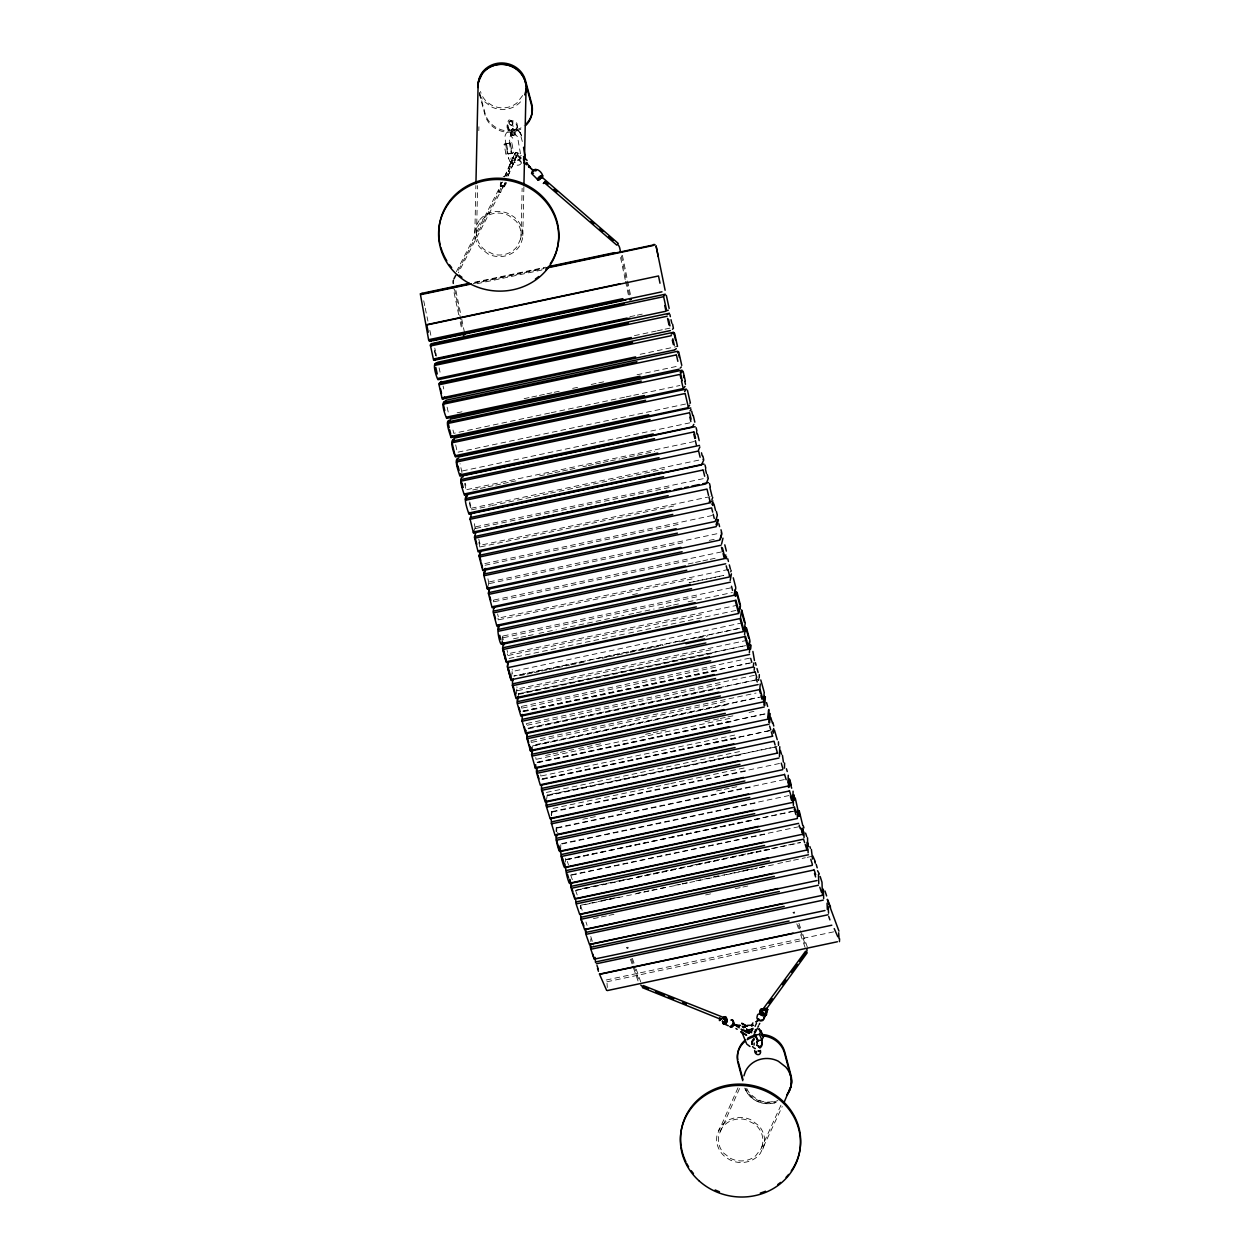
<?xml version="1.0" encoding="UTF-8"?>
<svg xmlns="http://www.w3.org/2000/svg" width="1260" height="1260" viewBox="0 0 1260 1260"><rect width="100%" height="100%" fill="white"/><g stroke="black" fill="none" stroke-linecap="round" stroke-linejoin="round"><path stroke-width="0.75" stroke-dasharray="5 3.75" d="M565.63 862.076L565.645 858.454M556.117 831.348L556.227 827.615L558.164 834.073M556.29 831.915L556.337 828.403M556.794 831.222L556.81 829.458M560.716 849.697L560.779 844.42M531.295 742.455L531.011 740.644M536.083 759.339L535.799 757.528M575.473 890.269L577.458 895.687M474.863 232.58L475.886 185.504M476.579 232.691L477.603 185.598M478.816 130.662L478.91 126.74M521.089 235.4L522.128 188.307M522.805 235.494L523.892 186.448M551.266 815.125L551.423 811.519L552.809 815.834M551.439 815.708L552.069 811.377M546.588 799.297L547.265 795.076L777.073 746.471M521.75 708.183L521.483 706.403M514.174 159.941L515.056 160.398L512.521 157.327L509.166 138.206L512.174 133.103A1.638 1.323 -22.6 0 1 513.198 132.851C518.128 135.529 507.607 136.631 511.56 132.442A1.638 1.591 24.7 0 1 512.726 132.206L514.789 134.568L512.206 122.22L510.473 123.827L508.977 123.055L509.56 122.094M570.654 874.975L572.638 880.519M514.458 134.174C511.891 139.104 509.843 129.827 513.166 130.694M510.095 124.582L511.591 125.37L512.678 124.252A5.04 4.678 9.2 0 0 512.962 122.787L512.946 122.33A5.15 4.772 8.3 0 1 516.852 125.165L517.293 126.819A5.15 4.772 8.3 0 1 515.245 130.914L515.025 130.505A5.087 4.725 8.3 0 0 514.206 129.481L512.599 128.709L511.544 130.048A5.087 4.709 8.3 0 0 511.34 131.308L511.355 131.749A5.15 4.772 8.3 0 1 509.056 123.149L509.276 123.559A5.04 4.678 7.7 0 0 510.269 124.756L511.702 125.354L512.757 124.031A5.087 4.725 8.3 0 0 512.962 122.755C500.866 108.344 514.363 156.082 515.372 130.882M512.284 673.297L512.017 671.533M517.01 690.811L516.742 689.031M514.789 153.862L517.041 152.444L521.498 155.043M532.413 750.834L532.791 745.227L758.803 697.284M502.882 637.828L502.645 636.095M461.963 472.563L460.058 463.68M506.646 182.59C503.937 189.284 498.913 187.157 500.74 182.038M518.128 696.985L518.49 693.662L744.518 645.75M504.803 186.811L499.511 184.842M493.573 601.839L493.353 600.154M498.22 619.904L497.983 618.188M565.976 859.808L792.524 811.298M516.364 694.008L516.836 690.197M507.103 126L507.308 124.551M517.277 127.496L517.072 123.638A5.15 4.772 8.3 0 0 508.583 122.188A5.15 4.772 8.3 0 0 510.662 129.969A5.15 4.772 8.3 0 0 517.513 125.291M511.324 678.132L512.111 672.667M488.959 583.679L487.841 578.419M514.553 134.269C512.867 132.426 511.292 136.474 510.631 134.095M502.094 640.49L502.724 637.198M503.134 639.891L503.338 638.788M475.303 528.554L474.233 523.278M479.824 547.029L478.737 541.753M514.017 130.52L515.041 130.52A5.103 4.725 8.5 0 0 514.174 129.465L512.599 128.709L511.702 129.638A4.914 4.567 8 0 0 511.34 131.292L511.324 131.591M541.863 779.263L772.27 729.997M537.059 762.583L769.387 712.908M521.041 158.24L515.183 154.76L515.324 152.696M514.789 153.704L510.142 164.477M487.289 588.593L488.801 583.034M510.678 132.82L510.584 133.891M737.966 1087.852L717.129 1134.693A24.68 22.853 8.3 0 0 725.539 1157.121L729.76 1159.798A23.798 22.05 8.3 0 0 760.363 1153.341L782.255 1106.453M739.557 1088.514L718.814 1135.071A22.932 21.247 8.3 0 0 723.602 1153.026L730.532 1158.381A22.034 20.412 8.3 0 0 755.606 1155.877L761.166 1148.584L781.483 1104.012M514.994 162.508L514.301 160.02M513.387 163.123L507.685 176.51M473.366 532.381L475.146 527.893M516.096 157.705L517.529 154.035L516.758 152.554M510.804 165.863L506.378 176.148L508.268 171.769M507.906 176.211L515.545 158.98M509.859 164.398L504.535 176.888M509.56 165.076L511.466 160.65M511.497 161.406L514.852 153.452L516.206 157.421L515.513 159.075M504.74 176.605L509.922 164.997M502.252 182.29C497.826 185.755 506.284 188.874 505.008 182.779M512.064 162.619L512.473 161.438M505.181 182.243C506.583 189.031 496.96 186.386 502.299 182.023M504.787 183.44L500.566 192.481L498.283 191.378L501.023 185.094L503.559 186.26L502.157 185.819M516.427 156.303L513.623 162.524M515.056 160.398L513.844 157.516L511.182 157.752M508.851 170.494L508.347 171.612L511.276 165.107M516.521 156.098L517.34 154.035L521.167 158.839M514.994 162.524L511.954 163.39L508.615 158.681M456.372 271.703L500.85 185.33L503.527 186.244L500.85 185.33M458.388 270.27L502.063 185.96L503.212 186.543L458.356 272.774M522.632 95.539L517.057 102.832A22.034 20.412 8.3 0 1 491.998 105.336L488.077 102.847A22.9 21.231 8.3 0 1 480.485 91.46M479.099 220.642L476.69 224.737A24.68 22.853 8.3 0 0 480.517 248.125L487.982 253.906A23.83 22.066 8.3 0 0 520.978 243.353L522.317 239.29A24.68 22.853 8.3 0 0 513.907 216.862L509.686 214.184A23.798 22.05 8.3 0 0 479.084 220.642M720.058 1131.307L722.295 1127.511A22.034 20.412 8.3 0 1 745.952 1119.699L754.614 1123.999A22.885 21.2 8.3 0 1 761.166 1148.569M510.898 158.114L511.45 160.886L514.111 160.65M503.197 176.4L504.851 176.447M501.952 186.102L500.976 185.126L503.307 186.496M521.278 155.405L518.884 157.5L521.388 159.453M510.993 132.253L511.969 131.576M515.12 152.885L516.584 152.476M522.853 711.176L749.259 663.091M518.112 693.835L748.314 645.057M606.217 979.996L836.372 931.282M504.126 144.223L511.812 142.601L513.576 152.491L512.269 153.562L505.89 154.114L504.126 144.223L511.812 142.601M505.89 154.114L513.576 152.491M521.404 135.418C519.246 125.354 502.819 129.307 505.15 139.309L508.489 158.114L510.127 161.721L508.489 158.114M521.419 163.123C517.655 169.36 505.669 159.642 514.537 160.162M498.283 191.378L500.787 192.496M512.001 131.576L514.332 132.41M521.388 157.831L518.159 160.288L514.899 160.319M474.815 282.177L545.769 267.183M474.768 282.728L543.926 268.112M473.209 283.563L544.084 268.569M477.083 283.705L542.288 269.923M629.953 316.717L636.032 315.425M637.324 315.157L642.836 313.992M634.442 335.648L656.192 331.049M657.421 330.781L663.548 329.49M665.075 329.159L672.745 327.553M640.159 354.296L676.935 346.516M457.112 412.823L462.845 411.61M524.144 398.648L529.877 397.435M531.799 397.026L537.721 395.782M539.469 395.404L545.202 394.191M546.919 393.829L552.872 392.569M554.274 392.269L560.527 390.962M572.67 388.379L578.198 387.214M591.176 384.473L596.925 383.26M598.831 382.851L604.58 381.638M637.04 374.771L677.502 366.219M549.502 413.075L453.742 433.33L452.749 428.998M551.219 412.713L624.787 397.152M626.11 396.868L632.142 395.593M633.764 395.262L679.959 385.481M458.073 452.151L689.803 403.153M462.436 470.925L692.26 422.32M466.846 489.62L696.67 441.016M472.752 489.983L478.501 488.77M480.406 488.376L486.139 487.163M488.061 486.754L493.794 485.541M495.7 485.131L501.968 483.808M503.354 483.525L509.087 482.312M510.993 481.903L516.742 480.69M539.69 475.839L545.423 474.626M547.328 474.217L553.471 472.925M554.983 472.61L560.826 471.366M562.622 470.988L568.37 469.775M570.024 469.429L576.009 468.153M582.892 466.704L586.577 465.916M588.404 465.538L593.933 464.373M595.775 463.979L601.288 462.814M603.13 462.42L608.643 461.255M610.486 460.861L619.983 458.86M621.904 458.451L627.637 457.238M629.543 456.829L635.292 455.616M637.198 455.222L654.617 451.537M471.287 508.237L703.033 459.238M471.476 509.843L490.597 505.811M491.715 505.575L549.88 493.274M550.573 493.117L664.603 469.003M475.776 526.79L707.522 477.776M475.965 528.413L669.091 487.573M710.12 496.645L480.296 545.249L478.138 536.429M480.485 546.887L673.612 506.048M484.832 563.598L714.672 515.009M485.053 565.267L678.163 524.428M489.416 581.868L721.161 532.854M489.636 583.538L682.747 542.698M709.285 540.383L714.814 539.217M494.014 600.012L723.854 551.408M494.251 601.697L687.361 560.873M688.165 563.976L694.228 562.7M695.52 562.417L701.883 561.015M702.875 560.873L709.553 559.393M710.231 559.314L717.586 557.755M728.485 569.441L498.645 618.046L497.59 613.919M498.881 619.762L692.008 578.923M632.52 594.688L638.174 593.491M689.236 582.687L723.807 575.379L689.125 582.781M503.307 635.953L733.131 587.365M503.543 637.686L696.67 596.846M513.544 638.804L519.073 637.639M520.9 637.245L526.428 636.08M528.271 635.702L533.783 634.52M538.965 633.355L556.243 629.701M561.818 628.598L624.031 615.368M628.85 614.423L634.583 613.21M636.505 612.801L654.113 609.005M658.854 608.076L664.366 606.91M666.209 606.533L671.722 605.367M673.565 604.973L679.077 603.808M688.149 601.808L732.422 592.531M737.809 605.147L507.985 653.751L507.087 650.349M508.237 655.483L701.363 614.644M509.103 658.429L514.852 657.2M516.773 656.806L624.96 633.922M628.724 633.134L653.168 627.968M655.042 627.559L660.681 626.377M662.555 625.968L738.911 609.824M742.518 622.802L512.694 671.391L512.143 669.375M739.793 628.267L513.812 676.053L739.982 628.331M519.671 675.691L525.625 674.431M527.026 674.147L532.555 672.982M534.398 672.588L539.91 671.423M541.753 671.029L547.265 669.863M549.108 669.47L569.615 665.138M571.174 664.808L577.253 663.516M579.175 663.122L584.908 661.909M602.122 658.271L607.856 657.058M609.761 656.649L615.494 655.436M617.416 655.027L628.882 652.601M630.031 652.365L636.536 650.995M638.442 650.585L644.175 649.372M646.096 648.963L651.83 647.75M653.735 647.356L663.138 645.356M679.691 641.86L685.204 640.694M697.725 638.048L707.285 636.032M747.243 640.301L517.419 688.905L516.868 686.889M517.671 690.669L710.798 649.829M518.884 694.323L712.01 653.483M522.144 706.261L752.047 657.641M522.428 708.041L715.538 667.202M523.247 711.002L753.07 662.413M523.624 711.632L716.751 670.808M526.9 723.46L756.803 674.84M527.184 725.256L720.31 684.416M757.874 679.455L528.05 728.059L527.72 728.942M528.003 728.201L757.906 679.581M528.397 728.8L721.508 687.96M531.673 740.502L625.527 720.657M627.322 720.279L684.889 708.104M686.164 707.837L756.063 693.063M531.972 742.313L725.083 701.473M762.615 696.622L532.492 745.92M533.169 745.778L726.28 704.954M545.659 755.433L551.171 754.267M553.014 753.874L558.526 752.708M560.369 752.33L576.686 748.881M578.592 748.471L602.674 743.384M645.624 734.297L651.373 733.084M653.294 732.674L659.027 731.462M660.949 731.052L666.697 729.839M705.001 721.744L718.547 718.877M720.326 718.499L726.059 717.287M727.981 716.877L733.73 715.664M749.054 712.435L755.323 711.097M536.76 759.197L729.871 718.357M537.579 762.08L769.324 713.081M537.957 762.615L731.068 721.775M541.548 775.908L734.674 735.084M542.383 778.759L772.207 730.17M542.745 779.247L735.871 738.423M546.367 792.445L739.478 751.606M547.187 795.265L777.089 746.644M547.549 795.721L740.675 754.882M553.014 808.4L602.816 797.879M604.516 797.517L669.737 783.72M670.73 783.515L744.298 767.954M552.006 811.582L783.751 762.583M552.368 811.991L745.479 771.167M582.781 819.283L588.514 818.071M590.42 817.661L598.075 816.055M620.377 811.33L625.889 810.164M716.625 790.981L722.358 789.768M724.264 789.358L729.997 788.146M731.918 787.752L737.651 786.539M556.841 827.694L786.665 779.105M557.188 828.088L750.298 787.248M561.661 843.617L791.485 795.028M562.007 843.964L755.118 803.124M566.496 859.336L796.32 810.731M566.827 859.651L759.938 818.811M571.316 874.834L801.139 826.245M571.646 875.117L764.773 834.278M581.947 888.631L620.377 880.519M622.298 880.11L628.063 878.897M637.591 876.881L688.338 866.14M692.102 865.352L695.866 864.549M697.741 864.155L739.1 855.414M740.974 855.02L746.613 853.823M750.377 853.036L754.205 852.217M756.126 851.807L761.89 850.594M763.796 850.185L769.561 848.972M771.482 848.563L800.258 842.467M576.151 890.127L800.525 842.672M576.466 890.363L769.592 849.524M602.138 900.428L607.903 899.215M609.824 898.805L615.589 897.592M713.837 876.818L719.476 875.621M743.904 870.455L749.558 869.274M580.97 905.184L619.274 897.089M636.142 893.513L642.253 892.222M644.175 891.828L649.908 890.615M651.83 890.206L665.233 887.371M674.761 885.355L680.29 884.189M682.117 883.795L687.645 882.63M695.882 880.882L757.528 867.856M759.37 867.463L764.883 866.297M777.766 863.572L783.988 862.265M785.894 861.856L791.642 860.643M793.564 860.233L805.345 857.745M807.188 857.351L812.716 856.186M584.955 904.617L590.846 903.373M592.326 903.058L680.715 884.362M682.447 884L688.354 882.756M689.803 882.441L724.736 875.054M726.579 874.661L732.344 873.448M734.249 873.038L774.396 864.549M593.444 918.635L599.476 917.359M601.382 916.949L607.131 915.736M609.037 915.343L614.77 914.13M705.647 894.915L711.16 893.75M735.241 888.647L740.974 887.434M742.88 887.04L748.613 885.827M606.926 981.776L800.053 940.936M511.261 121.259L510.788 121.354A2.016 1.323 -19.5 0 0 509.969 121.7M500.315 185.504L502.819 186.606L500.881 185.945M500.834 185.393L503.26 186.606M521.215 161.831L519.781 160.24L520.868 155.909L517.498 136.773L514.6 133.56M512.143 163.516L513.403 164.162L511.954 163.39M502.362 185.551L501.385 185.44M518.081 130.709C512.82 127.827 521.167 132.568 518.033 130.694M503.197 186.37L500.33 185.582M511.276 162.887L511.985 163.422L510.599 162.272L511.308 162.697M521.356 162.713L516.206 157.421M513.009 121.842L512.064 121.259A2.016 1.339 -18.7 0 0 511.387 121.196M798.887 923.312L801.47 930.542M802.746 934.164L807.896 948.654M632.347 958.34L634.914 965.569M636.206 969.192L640.71 981.855M798.509 925.375L799.785 928.998M800.415 930.809L805.534 945.315M631.386 958.765L633.308 964.199M633.938 966.01L639.04 980.516M805.077 947.394L800.651 934.7M638.033 980.973L632.961 966.452M796.856 923.816L799.375 931.077M630.441 959.206L632.331 964.64M590.783 936.542L593.554 945.22M585.979 922.005L587.081 925.36M580.624 905.531L582.829 912.334M567.378 861.431L568.481 864.974M479.477 92.326L485.147 113.589A24.003 22.239 8.3 0 0 524.239 125.701M479.288 93.618L484.958 114.865A24.003 22.239 8.3 0 0 522.176 128.331M526.239 723.602L526.459 724.626M507.323 653.877L507.559 655.153M469.759 501.842L470.783 506.11M469.319 502.897L470.689 508.63M465.334 483.194L465.838 485.336M464.594 483.462L466.121 489.888M455.695 444.89L457.333 452.403M447.111 407.137L448.78 414.587M443.11 386.095L443.756 388.993M439.094 367.825L440.039 372.188M521.498 135.938L519.75 132.206L522.869 143.514M434.794 348.091L435.424 351.005M435.897 353.178L436.527 356.092M434.558 350.201L435.771 355.824M434.668 351.178L435.676 355.856M625.165 279.531L620.203 255.764M625.558 281.358L629.354 299.644M458.703 314.716L452.97 287.296M621.353 255.811L629.575 295.643M454.482 289.123L460.751 319.457M461.144 321.363L462.703 328.939M460.231 322.04L461.743 329.348M423.722 300.778L424.872 306.322M425.25 308.18L427.927 321.127M429.833 330.372L431.361 337.759M622.393 255.307L631.37 299.218M455.899 290.524L460.751 314.307M464.499 332.608L461.128 316.134M540.729 774.805L540.886 776.05M510.505 143.671L512.269 153.562M509.276 142.333L511.04 152.224M506.662 144.49L508.426 154.381M505.433 143.152L507.197 153.043M607.021 983.209L607.304 987.509M590.767 938.826L590.877 941.63M580.451 905.656L580.529 908.665M580.293 905.326L580.387 908.775M775.546 1102.594A24.003 22.239 8.3 0 1 744.802 1088.104M777.94 1100.531A24.003 22.239 8.3 0 1 745.857 1088.892M479.808 94.705A24.696 22.885 8.3 0 0 483.745 100.989L491.211 106.754A23.83 22.066 8.3 0 0 521.813 100.296M746.755 1088.356A22.9 21.231 8.3 0 0 750.424 1094.184L757.339 1099.539L762.08 1101.334A22.034 20.412 8.3 0 0 775.546 1100.862M762.757 1149.246A24.68 22.853 8.3 0 0 758.929 1125.857L751.464 1120.077A23.83 22.066 8.3 0 0 718.468 1130.63M745.148 1088.908A24.696 22.885 8.3 0 0 749.101 1095.192L752.346 1098.279A23.83 22.066 8.3 0 0 776.176 1102.406M793.076 912.665C794.54 915.264 795.832 910.13 793.076 912.665M626.645 947.756C627.559 950.56 629.732 945.488 626.645 947.756M520.632 238.912L517.151 246.472A22.034 20.412 8.3 0 1 493.495 254.284L484.832 249.984A22.885 21.2 8.3 0 1 478.28 225.398L483.84 218.106A22.034 20.412 8.3 0 1 508.914 215.602L515.844 220.957A22.932 21.247 8.3 0 1 520.632 238.912M511.528 163.091L510.757 162.414L511.56 163.06"/><path stroke-width="1.5" d="M589.523 944.606L585.774 933.943L585.412 928.966M560.968 851.004C559.787 855.115 566.118 876.062 564.968 864.029M793.359 805.471L793.375 801.848M793.375 800.037L793.39 796.43M794.209 800.462L794.241 795.028M797.375 814.889L797.359 818.512L565.614 867.51M797.375 813.078L797.391 809.456M797.895 809.881L795.233 797.911M584.624 929.675L580.86 918.808L580.529 913.925M556.069 834.876C554.888 839.018 561.094 859.856 560.07 848.075M556.715 836.482L556.747 834.734M788.461 787.484L788.555 780.46M789.311 787.027L789.406 779.121M792.461 800.683L792.524 795.422M792.997 796.477L793.076 791.201M531.515 754.457L535.405 768.458L535.721 764.726M720.909 1018.978L719.444 1018.584M724.059 1022.348L725.791 1021.828L725.004 1018.726M756.362 1051.486L756.331 1052.431L756.551 1051.628M579.71 914.508L575.946 903.452L575.631 898.096M475.933 183.535L478.091 85.444A24.696 22.885 8.3 0 1 478.579 81.648L482.344 73.505A23.83 22.066 8.3 0 1 517.151 69.725L520.396 72.812A24.696 22.885 8.3 0 1 525.562 92.153M523.94 184.495L526.05 88.358M551.187 818.543L551.439 823.819M747.684 1030.207L749.227 1033.279L749.716 1030.475M784.476 768.127L784.586 763.009M788.067 782.917L788.24 775.231M574.796 899.105L571.016 887.859L570.748 882.614M546.367 800.368L546.336 806.431L550.195 818.858M546.367 805.912L546.478 802.604M779.436 756.614L779.767 746.692M783.358 761.78L782.428 755.338M541.469 784.665L541.485 789.878L545.281 802.195M778.523 745.353L778.444 741.793M536.602 767.797L536.587 772.852L540.383 785.342M536.571 772.096L536.823 767.45M725.917 1021.309L725.067 1020.332M768.805 722.358L768.978 719.271M769.639 722.815L770.159 713.522M773.041 731.556L773.12 730.012M773.404 733.147L773.672 728.5M531.688 754.929L532.051 749.542M532.287 752.692L532.476 749.7M763.922 705.191L764.521 696.229M764.757 705.647L765.356 696.67M767.986 717.664L768.49 710.199M768.395 718.42L768.994 709.459M555.093 835.443L551.439 823.457M526.916 733.525L526.932 738.785M526.806 737.572L527.152 733.257M530.428 750.487L530.712 747.038M530.885 747.637L530.554 751.228L526.948 738.47M759.89 688.291L760.237 683.975M763.513 701.206L764.206 692.575M522.254 714.467L522.065 721.255M526.05 730.375L525.719 733.792L522.097 720.956M754.189 670.304L754.457 667.548M758.536 680.4L758.662 679.03M759.245 677.817L759.292 674.604M754.645 1050.431C754.504 1055.801 761.875 1056.321 760.442 1050.462M805.581 951.221L762.206 1010.173C761.229 1011.827 761.985 1016.269 765.418 1013.591M763.686 1014.253C761.418 1011.056 763.922 1016.064 765.403 1013.78M594.421 959.427L590.688 948.827L590.294 943.772M517.466 696.985L517.041 702.797L520.884 716.152M517.75 700.308L518.128 696.985M521.687 714.688L521.545 716.011L753.291 667.012L753.732 663.028M749.353 652.633L750.235 644.663M750.629 649.12L751.07 645.136M754.457 660.508L752.897 651.436M761.449 1012.741L763.544 1014.253M724.61 1019.986L724.862 1018.521L723.775 1018.82M512.599 680.116L512.379 685.708M512.773 680.746L513.009 678.825M744.534 634.804L744.849 632.252M745.022 630.976L745.495 627.165M745.841 631.449L746.33 627.637M748.991 645.057L749.416 641.671M749.432 644.726L749.92 640.915M507.843 662.319L507.402 666.949L511.213 680.589M507.481 666.587L508.016 662.933M740.549 617.305L741.62 610.013M744.124 630.677L745.195 623.385M751.763 1044.256L751.984 1042.713A5.15 4.772 8.3 0 1 754.015 1038.634M503.401 642.631L502.567 648.553L506.41 662.571M503.591 645.388L503.969 643.072M735.32 596.374L736.092 591.743M736.344 595.712L736.927 592.231M739.21 611.116L739.022 612.265L735.903 600.059M739.399 609.95L739.982 606.485M739.903 609.194L740.486 605.713M752.913 1028.349L750.771 1032.05M498.393 626.283C496.235 630.677 501.685 652.176 502.267 641.135M498.645 628.346L499.338 624.677M502.519 643.183L502.299 644.285L734.044 595.287L735.084 589.79M730.186 580.451L731.43 573.835M735.178 591.208L735.793 587.916M726.106 1020.222L724.295 1022.774L726.028 1020.08M725.382 1018.553C725.807 1021.561 722.988 1016.71 725.351 1018.364M494.046 606.517L493.07 611.887L496.881 626.157M494.377 607.934L494.597 606.895M726.122 558.936L726.563 556.857M729.745 574.922L729.288 577.017L497.542 626.015M730.816 571.788L731.147 570.229M724.894 1019.167L724.547 1020.064M725.051 1019.812L724.138 1018.584M761.512 1012.567C766.08 1006.063 756.992 1013.481 763.702 1014.158M762.93 1012.662L764.773 1014.41L765.891 1011.26M758.473 1018.694A2.788 2.095 32.1 0 0 763.497 1019.45L763.969 1017.34M763.497 1019.45L767.167 1012.174A2.788 2.095 31.7 0 0 766.71 1010.331M516.017 698.512L512.426 685.44M489.4 588.278L488.36 593.381L492.156 607.761M488.502 593.35L489.557 588.924M721.57 544.068L722.988 538.162M725.067 557.833L725.776 554.872M535.5 170.73L533.72 170.698M539.768 178.652C542.84 174.746 536.555 179.203 539.831 178.762M721.145 1018.742L719.413 1020.584L719.87 1017.97L721.177 1018.521L719.822 1020.175L719.586 1018.348M485.163 568.543L483.667 574.749L487.447 589.239M483.808 574.749L484.942 570.575M484.565 573.032L485.824 568.402M487.289 588.593L487.667 587.207M488.376 588.168L488.124 589.097L719.854 540.083L721.381 534.539M716.058 524.963L717.57 519.403M716.893 525.467L718.405 519.908M720.358 539.312L721.885 533.752M480.076 551.927L479.052 556.274L482.785 570.607M479.162 556.038L480.359 552.132M480.202 553.518L480.737 551.785M711.947 504.52L712.483 502.772M712.64 505.449L713.443 502.85M715.727 519.734L715.192 521.467L483.446 570.465M716.09 519.372L717.302 515.466M524.664 94.846L525.562 92.153M743.935 1075.851L745.29 1071.803A23.83 22.066 8.3 0 1 778.302 1061.203L785.752 1067.015A24.696 22.885 8.3 0 1 790.902 1086.356L783.877 1102.894M476.075 531.736L474.39 537.201L478.138 551.864M711.9 499.763L712.75 497.338M523.688 160.666L523.546 158.744M725.618 1022.128L725.035 1018.048L643.261 985.556M471.587 513.182L469.996 519.293M473.366 532.381L473.807 531.263M706.435 483.1L708.215 478.611M725.634 1022.049L726.091 1021.246L724.894 1022.474M465.412 499.338L466.814 496.235M468.799 513.466L469.255 512.426M698.481 450.056L699.883 446.953M701.867 464.168L703.726 460.042M757.339 1028.459L754.85 1033.168M732.706 1024.695L732.879 1023.262M755.386 1029.53L755.449 1031.026M757.937 1027.136L758.536 1025.829M747.306 1032.523L746.644 1028.696M751.905 1024.821L752.866 1022.931M759.15 1024.569L759.748 1023.372M754 1034.145L758.016 1040.76L761.859 1039.941L759.481 1034.318L761.087 1031.121L758.866 1028.727L760.063 1031.546M761.859 1039.941L763.481 1036.744L761.087 1031.121M453.931 278.885L455.71 275.436M751.999 1028.79L752.787 1029.31L751.842 1028.758M724.909 1020.08L725.224 1018.253L723.917 1018.584M523.829 160.493L524.995 155.956L523.53 147.278M787.153 1094.499L789.563 1090.404M532.523 171.99L533.531 170.84M459.742 475.366L460.766 473.666M690.008 410.996L691.031 409.295M692.827 426.085L693.835 424.384M539.973 178.306L541.753 176.778L541.091 178.148L541.721 176.794L538.745 178.699L541.548 176.794L618.25 243.432M536.067 170.777C536.351 166.572 546.053 175.802 541.438 178.211M452.86 440.622L453.915 439.094M684.605 391.608L685.66 390.096M688.196 407.232L689.614 405.2M751.621 1026.16L752.803 1025.325M754.078 1039.358L753.795 1040.161A5.15 4.772 8.3 0 0 751.763 1043.579M807.203 952.765L766.332 1009.103M723.823 1018.773L725.02 1018.048M768.884 1003.338L772.285 998.676M782.523 984.674L785.925 979.996M791.611 972.216L797.297 964.451M799.58 961.333L806.4 951.993A6.867 4.599 14.1 0 0 806.809 948.938M723.429 1018.726L724.61 1018.19L723.398 1018.757M473.492 533.074L470.059 519.136M761.985 1010.473C763.654 1008.725 759.575 1012 762.867 1012.363M765.592 1012.142L765.828 1011.103M448.481 421.423L449.222 420.525M447.599 422.667L449.253 420.667M450.859 436.999L451.962 435.661M680.227 372.425L680.967 371.527M680.683 373.385L682.337 371.385M683.944 387.718L685.046 386.379M757.323 1020.647L757.402 1020.679A25.389 4.205 -69.3 0 0 757.732 1020.175M468.956 514.111C468.011 511.213 462.168 495.873 467.57 495.574M539.863 177.77L541.264 176.935L539.989 177.629M540.713 178.353L542.052 175.849M839.428 941.661L839.601 938.794M444.402 402.208L445.536 401.058M677.471 352.926L678.62 351.776M680.179 368.093L681.329 366.943M766.206 1010.189C763.954 1011.969 762.835 1006.882 765.749 1008.583M540.918 178.18L541.69 176.746M743.211 1027.656L747.416 1025.388L753.165 1025.168M761.78 1010.236L761.686 1011.686L763.072 1012.363M464.373 495.133C463.648 492.424 457.506 476.831 463.144 476.894M755.197 1031.326L754.267 1031.814M756.614 1045.438L757.386 1043.453L756.583 1042.556M440.653 382.237L673.58 332.262L672.399 333.238M440.732 382.552L441.22 381.402L438.779 383.843L442.213 399.026L444.67 397.136M443.363 398.617L444.544 397.64M671.218 334.199L672.005 333.553M673.218 333.758L674.399 332.782M675.108 349.603L676.289 348.642M746.345 1030.397L751.905 1029.136L751.763 1031.373M459.869 476.044C459.191 473.177 452.923 457.837 458.766 458.152M435.629 363.557L436.448 363.037M667.375 314.559L668.178 314.023M672.478 329.285L673.423 328.34L672.604 324.198M743.431 1027.483L745.274 1027.215M539.642 179.424L537.705 179.629L541.516 175.723M756.063 1021.781L755.874 1021.954A25.389 4.205 -69.3 0 0 756.709 1021.293M533.531 173.187C528.838 174.746 534.224 167.895 536.539 169.58M539.816 179.518C534.35 181.676 539.894 174.195 542.761 175.817M455.411 456.892C453.962 453.553 448.78 439.551 454.356 439.094M750.661 1032.365L751.653 1032.68M430.495 345.224L431.755 344.61M436.527 359.179L433.613 360.155L430.542 345.933M663.563 295.942L664.823 295.328M667.438 310.574L668.273 310.18M762.206 1010.173L763.087 1010.016M450.985 437.677C450.481 434.936 443.835 419.06 450.119 420.478M545.155 181.456L543.438 183.44L545.155 181.456L548.163 184.18M665.122 290.257L656.051 245.842L658.271 256.615M429.361 339.57L622.881 298.651M463.68 334.64C461.27 335.223 466.547 334.136 464.058 334.561M630.268 299.407C627.606 300.037 633.245 298.777 630.457 299.455M421.486 293.454L469.303 283.342M614.596 252.63L548.384 266.632A60.149 55.724 8.3 0 1 545.895 269.656M426.951 292.84L469.255 283.909M551.596 266.49L655.011 244.629L653.53 244.487M421.502 294.493L471.303 283.957M545.99 268.159L653.247 245.495M426.699 324.67L619.826 283.831M430.227 340.814L661.972 291.816M432.999 340.72L626.11 299.88M433.534 343.192L665.28 294.194M431.015 344.405L624.125 303.565M431.125 345.839L662.87 296.84M433.96 358.927L627.07 318.087M436.952 358.974L475.571 350.815M477.414 350.422L492.408 347.256M495.81 346.531L534.476 338.357M543.627 336.42L552.825 334.467M554.668 334.089L582.277 328.246M585.931 327.474L630.079 318.134M434.432 360.187L666.162 311.189M437.661 362.25L669.406 313.236M435.22 363.825L628.331 322.985M435.346 365.274L667.076 316.26M438.212 378.346L631.323 337.507M438.669 379.575L670.414 330.577M439.472 383.213L632.583 342.373M439.598 384.678L671.344 335.68M442.496 397.735L635.623 356.895M442.969 398.932L674.698 349.933M446.056 400.239L677.801 351.241M443.772 402.554L636.899 361.714M443.914 404.05L675.659 355.052M446.843 417.076L639.954 376.236M447.3 418.257L679.045 369.243M450.324 419.186L682.069 370.188M448.119 421.864L641.23 381.04M451.222 436.385L644.348 395.545M451.678 437.519L683.424 388.521M454.624 438.086L686.369 389.088M452.513 441.126L645.624 400.286M452.671 442.669L684.4 393.655M455.647 455.616L648.774 414.776M456.104 456.734L687.85 407.736M458.971 456.923L690.716 407.925M456.939 460.325L650.066 419.501M457.112 461.9L688.842 412.886M460.12 474.799L653.231 433.96M460.577 475.886L692.307 426.888M463.365 475.697L695.11 426.699M461.412 479.462L654.523 438.637M461.585 481.052L693.331 432.054M464.625 493.92L657.751 453.08M465.066 494.975L699.52 445.41M465.916 498.535L659.043 457.695M466.106 500.141L697.851 451.143M469.177 512.946L662.288 472.122M472.248 513.04L703.994 464.042M469.618 513.97L701.363 464.972M470.468 517.529L663.595 476.69M470.657 519.151L702.403 470.153M473.744 531.909L666.871 491.069M482.265 530.428L491.463 528.476M493.983 527.94L509.308 524.695M511.686 524.192L515.372 523.42M518.884 522.679L526.538 521.057M535.595 519.136L557.188 514.584M559.503 514.08L574.418 510.93M583.412 509.024L592.61 507.087M594.452 506.693L598.138 505.922M601.225 505.26L622.298 500.803M626.125 499.999L640.427 496.976M654.853 493.92L670.178 490.691M674.005 489.872L681.676 488.25M684.574 487.636L688.259 486.864M691.929 486.092L699.284 484.533M702.733 483.793L708.482 482.58M474.185 532.901L705.931 483.903M475.051 536.429L668.178 495.59M478.359 550.762L671.485 509.938M709.191 501.858L713.018 501.039M478.8 551.722L710.545 502.724M479.666 555.25L672.793 514.411M483.005 569.536L676.132 528.696M484.312 573.962L677.439 533.122M484.533 575.631L716.278 526.633M487.683 588.199L680.809 547.36M488.99 592.578L682.117 551.738M489.226 594.263L720.972 545.265M492.392 606.753L685.519 565.913M492.817 607.619L724.563 558.605M493.699 611.068L686.826 570.229M493.936 612.785L725.681 563.771M497.133 625.18L690.244 584.341M498.44 629.449L691.551 588.609M498.676 631.181L730.422 582.167M501.889 643.498L695 602.658M503.197 647.703L696.323 606.863M506.677 661.673L699.788 620.833M507.087 662.429L738.832 613.431M511.481 679.707L704.592 638.867M685.976 643.718L743.573 631.543M512.788 683.802L705.899 642.962M516.301 697.599L709.427 656.775M516.71 698.308L748.44 649.294M517.608 701.631L710.734 660.791M517.876 703.411L749.621 654.413M521.152 715.349L714.262 674.51M522.459 719.318L715.57 678.478M522.727 721.114L754.472 672.1M526.003 732.926L719.129 692.102M526.397 733.556L758.142 684.558M527.31 736.832L720.421 695.992M530.885 750.346L723.996 709.522M531.263 750.944L763.009 701.946M532.177 754.189L725.303 713.349M532.476 756L764.221 707.002M535.768 767.608L728.894 726.768M537.988 767.781L767.891 719.161M537.059 771.372L730.186 730.532M537.374 773.199L769.104 724.185M540.666 784.681L733.792 743.841M541.044 785.201L772.789 736.202M541.957 788.366L735.084 747.542M545.58 801.565L738.691 760.725M545.942 802.053L777.688 753.055M546.872 805.187L739.982 764.347M547.187 807.03L778.932 758.032M550.494 818.26L743.605 777.42M550.856 818.717L782.602 769.718M551.785 821.819L744.896 780.98M552.101 823.678L783.846 774.679M555.424 834.766L748.534 793.926M555.77 835.191L787.516 786.177M556.699 838.246L749.81 797.407M557.03 840.105L788.76 791.107M560.338 851.067L753.464 810.227M560.684 851.445L792.43 802.447M561.613 854.469L754.74 813.645M561.944 856.343L793.69 807.345M565.267 867.163L758.394 826.324M566.543 870.487L759.654 829.663M566.874 872.377L798.62 823.363M570.197 883.039L763.324 842.2M570.544 883.355L802.274 834.341M571.457 886.284L764.584 845.46M575.127 898.695L768.238 857.855M577.301 898.585L807.203 849.964M576.371 901.876L769.498 861.037M576.734 903.767L808.479 854.753M580.057 914.13L773.167 873.29M580.372 914.366L812.117 865.368M581.285 917.217L774.412 876.393M581.663 919.123L813.393 870.109M584.971 929.329L778.082 888.489M585.286 929.533L817.031 880.535M586.199 932.353L779.326 891.513M586.577 934.243L818.323 885.244M589.885 944.291L782.995 903.452M592.027 944.071L821.929 895.45M591.113 947.221L784.224 906.397M591.476 949.126L823.221 900.128M594.783 959.017L824.985 910.523M595.996 961.868L789.106 921.028M596.374 963.774L828.119 914.76M599.996 974.027L793.107 933.203M600.075 974.232L831.805 925.218M607.288 990.581L837.396 941.756M759.481 1034.318L755.638 1035.121L758.016 1040.76M446.638 418.399C445.174 415.17 439.772 400.743 445.788 401.326M754.173 1043.044L754.063 1045.123M759.181 1047.438L759.78 1047.517A5.087 4.709 8.3 0 0 758.961 1046.493L757.827 1045.753L758.772 1046.32A5.04 4.662 8.8 0 1 759.764 1047.517L759.985 1047.926A5.15 4.772 8.3 0 0 761.654 1042.319M827.221 899.467L838.955 931.124M731.383 1025.986L732.548 1024.931L731.477 1025.514M817.567 870.723L819.346 873.983M740.171 1025.231L740.124 1025.278A25.389 9.859 42.8 0 1 736.706 1024.994L735.982 1024.821A25.389 9.859 42.8 0 1 734.312 1024.333M739.242 1025.766L739.903 1025.671A25.389 9.859 42.9 0 1 736.454 1025.451M812.747 855.886L815.362 861.777M437.976 379.717C436.212 376.772 431.251 360.722 437.472 363.62M758.048 1050.84L759.528 1051.58L759.119 1050.761M421.785 293.486L423.265 293.627M725.24 1020.301L725.917 1021.246M749.149 1032.649L743.305 1029.83M748.881 1033.09L747.952 1032.932M827.552 899.451L830.545 907.247M741.762 1023.183L747.432 1026.333M746.597 1035.389L740.833 1032.034M741.982 1023.797L744.345 1024.9M746.928 1032.601L745.054 1031.657M648.254 988.769L642.82 986.58A6.867 5.04 -22.9 0 1 640.867 985.147M655.515 991.683L664.587 995.306M668.225 996.77L673.659 998.944M682.731 1002.582L686.369 1004.031M642.38 987.619L720.531 1019.198M749.936 1046.493L746.802 1044.115M746.251 1034.728L744.534 1033.909M728.296 1025.766L723.224 1023.466L722.452 1021.639A2.788 1.669 -65.6 0 1 722.327 1021.135M742.203 1026.286L743.904 1027.215M743.967 1033.594L741.101 1031.593M531.484 173.392L537.847 179.77M736.407 1025.829L737.368 1026.443L736.36 1025.892A25.405 9.859 42.9 0 1 739.258 1027.798M745.038 1025.293L746.471 1026.27M744.55 1031.341L743.542 1030.649M735.934 1028.506L737.163 1029.31M746.66 1029.877L748.818 1032.57M523.766 162.508L524.774 163.186M742.156 1029.94L741.148 1029.231A25.405 9.859 42.9 0 1 742.124 1029.987M544.304 182.637L616.77 245.133M554.053 189.284L557.014 191.851M590.956 221.272L593.901 223.823M599.807 228.942L602.752 231.493M608.659 236.612L613.084 240.455M528.57 166.32L529.499 167.139L528.523 166.383A25.405 6.347 41 0 1 530.381 167.989M523.483 156.713L527.121 160.414M761.245 1034.35L763.481 1036.744M529.373 166.336L530.019 167.202M526.948 163.28L526.491 162.493A25.389 6.363 41 0 0 533.043 170.494M834.214 928.604L837.821 936.778M606.627 990.344L599.366 973.901M746.44 1043.375L741.667 1031.688M722.72 1021.183L723.508 1023.025A2.788 1.669 -65.7 0 0 726.012 1022.978A2.788 1.669 -65.7 0 0 726.988 1019.261L726.217 1017.434A2.788 1.669 -65.5 0 0 722.988 1018.537A2.788 1.669 -65.5 0 1 725.949 1017.875L726.721 1019.702A2.788 1.685 -65.7 0 1 725.744 1023.435A2.788 1.669 -65.6 0 1 723.224 1023.466A2.788 1.685 -65.7 0 0 725.744 1023.435A2.788 1.669 -65.6 0 0 726.721 1019.702M422.32 294.273L420.289 293.722L428.589 339.727C428.211 341.964 433.015 341.854 431.739 339.617M828.718 916.477L829.931 919.894M596.988 965.475L598.185 968.893M597.492 968.562L598.453 971.303M824.969 890.993L826.623 895.939M592.452 953.773L594.09 958.718M820.165 876.503L821.992 882.268L822.433 894.805M819.788 887.182L821.441 892.206M816.181 864.328L817.189 867.825M814.684 861.494L815.236 863.194M814.054 869.558L815.708 874.661M814.495 873.511L815.598 876.928M582.766 922.525L583.868 925.927M580.97 918.839L582.64 923.942M811.377 849.413L812.511 859.021M809.865 846.547L810.416 848.264M810.794 859.383L812.448 864.581M803.392 826.103L803.943 827.867M805.597 833.128L806.715 836.624M804.652 842.672L803.549 839.176L571.804 888.174L572.906 891.686M805.203 844.436L806.872 849.697M573.473 893.434L574.576 896.947M799.234 810.889L802.762 825.505M799.675 814.196L800.226 815.976M800.951 828.167L802.604 833.506M799.171 825.142L800.289 828.702M567.441 874.141L568.543 877.7M794.367 806.825L796.021 812.228M794.241 809.14L795.91 814.558M562.511 858.154L564.165 863.557M561.283 856.107L562.952 861.509M789.595 779.31L791.248 784.791M789.484 780.901L790.036 782.728M790.587 784.555L791.69 788.209M789.437 790.603L792.76 801.549M790.429 796.588L791.532 800.242M558.684 845.586L559.787 849.24M556.369 839.885L559.676 850.831M786.429 768.758L787.248 771.529M784.523 774.176L786.177 779.719M780.397 750.456L781.499 754.205M781.263 763.15L782.917 768.773M774.49 730.249L777.247 739.715M775.12 744.991L774.018 741.211L542.273 790.209L543.375 793.989M775.672 746.881L777.326 752.567M543.926 795.895L545.029 799.675M772.821 722.405L773.782 726.012M770.789 717.428L772.443 723.177M769.655 726.106L770.758 729.934M771.309 731.84L772.412 735.667M537.926 775.105L539.012 778.932M766.553 702.576L767.655 706.451M760.772 679.959L764.064 691.661M760.032 689.188L762.489 697.977M760.442 693.535L759.339 689.63L527.594 738.644L528.696 742.534M760.977 695.488L762.08 699.394M529.231 744.487L530.334 748.393M755.37 662.634L756.094 665.264M757.008 668.54L758.11 672.494M755.165 671.674L756.803 677.581M756.11 678.022L757.197 681.959M524.365 727.02L525.467 730.957M750.708 658.381L751.795 662.366M518.962 707.395L520.065 711.365M746.534 627.984L749.779 640.017M746.361 629.575L748.692 638.174M745.495 636.158L748.739 648.191M748.046 648.601L744.786 636.568L513.056 685.566L515.765 695.599M741.825 610.375L745.054 622.503M741.652 611.998L744.44 622.393M740.691 618.172L743.92 630.315M743.227 630.709L739.982 618.566L508.237 667.58L510.93 677.691M751.984 1042.713L752.425 1044.367M738.202 1061.707L742.928 1079.41M742.738 1080.686L738.013 1062.983A24.003 22.239 8.3 0 1 745.432 1041.012M507.607 667.453L510.851 679.597M737.131 592.61L740.36 604.847M736.501 592.515L739.73 604.737M738.407 612.659L735.194 600.437L503.449 649.435L506.142 659.626M502.819 649.341L506.048 661.563M733.273 577.804L735.667 587.05M731.493 586.278L732.564 590.389M499.748 635.276L500.819 639.387M727.729 558.716L728.438 561.472M729.335 564.905L730.39 569.048M727.996 569.615L729.587 575.82M726.217 565.85L727.272 569.977M494.471 614.848L495.526 618.975M724.799 544.84L726.374 551.077M722.468 548.037L724.862 557.392M721.492 547.344L722.547 551.502M723.082 553.581L724.138 557.755M489.746 596.342L490.817 600.516M720.988 529.767L721.775 532.917M718.877 523.798L719.586 526.585M716.404 511.481L717.192 514.647M713.963 504.079L715.538 510.394M712.672 512.111L711.616 507.906L479.887 556.904L480.926 561.125M713.192 514.222L714.231 518.427M481.446 563.22L482.485 567.425M709.522 483.572L710.309 486.754M709.868 487.431L712.042 496.235M708.545 495.416L707.002 489.069L475.256 538.067L476.815 544.414M709.065 497.527L710.105 501.763M705.033 465.05L705.805 468.232M707.348 474.61L708.12 477.792M705.458 469.287L706.482 473.54M703.127 469.854L704.671 476.233M702.875 456.041L703.631 459.238M701.505 452.828L702.182 455.679M698.576 450.859L700.119 457.254M696.15 427.738L696.906 430.967M697.662 434.18L699.19 440.606M696.559 432.038L697.063 434.18M694.055 431.77L695.583 438.212M693.835 434.196L694.843 438.48M695.347 440.622L696.37 444.906M462.089 483.194L463.113 487.478M460.987 481.052L462.514 487.494M693.268 415.438L694.827 422.163M691.677 411.154L692.669 415.453M689.582 412.634L691.094 419.092M689.85 417.186L690.858 421.502M433.345 344.594C433.566 341.995 429.313 344.137 430.463 345.98M458.105 466.2L459.113 470.5M456.514 461.916L458.026 468.373M687.409 390.159L690.401 403.121M685.141 393.419L688.133 406.366M452.072 442.701L455.065 455.647M683.109 371.291L685.33 381.024M683.503 375.653L684.007 377.827M684.826 381.433L685.471 384.316M680.746 374.157L682.227 380.646M680.998 378.709L680.006 374.393L448.261 423.391L449.253 427.723M681.487 380.882L682.967 387.371M449.741 429.88L450.733 434.212M678.841 352.359L681.77 365.384M678.746 354.595L679.392 357.478M676.399 354.832L677.864 361.336M443.331 404.113L444.796 410.618M674.62 333.396L677.518 346.437M674.037 333.459L675.486 339.98M672.824 338.735L674.273 345.256M672.304 340.027L673.281 344.374M440.575 389.041L441.535 393.388M669.879 314.464L670.351 316.654M671.013 319.709L671.785 323.19M668.556 319.347L669.989 325.883M667.564 318.449L668.997 324.986M435.818 367.447L437.252 373.984M666.335 295.36L669.154 308.448M663.626 296.651L666.461 309.739M664.76 305.566L665.705 309.928M660.004 283.232L658.508 275.971L426.762 324.97L428.258 332.231M620.566 252.016L619.778 248.22A6.867 6.394 83.2 0 0 617.51 244.282M524.837 154.728L524.916 155.311M807.55 837.774L807.66 846.421M838.672 932.778L839.05 938.511M828.167 906.491L828.56 913.201M595.192 957.458L595.492 962.482M827.064 903.184L827.316 909.484M823.3 889.135L823.678 898.585M590.452 944.086L590.609 947.867M818.464 874.471L818.779 883.717M585.585 929.313L585.711 932.998M807.928 843.082L808.006 847.003M808.038 848.956L808.117 852.878M807.109 842.326L807.172 848.059M803.959 831.962L804.038 837.679M803.108 829.647L803.171 835.38M571.41 882.472L571.442 884.378M570.922 883.15L570.969 886.977M802.746 828.072L802.777 833.663M802.258 828.765L802.274 832.482M799.06 810.731L799.092 816.322M798.241 812.196L798.257 815.913M569.851 879.764C571.237 892.033 564.669 871.038 565.85 866.911M569.678 879.228L569.693 882.945M755.386 1048.588A5.15 4.772 8.3 0 1 752.551 1046.509M761.576 1040.193A5.15 4.772 8.3 0 1 761.733 1044.729M761.355 1045.296A5.15 4.772 8.3 0 1 759.15 1046.95M737.777 1059.723A24.003 22.239 8.3 0 1 745.621 1039.736M747.511 1038.382A24.003 22.239 8.3 0 1 755.653 1035.058M762.284 1034.539A24.003 22.239 8.3 0 1 784.712 1051.864L790.855 1074.89A24.003 22.239 8.3 0 1 789.059 1090.719M747.322 1039.673A24.003 22.239 8.3 0 1 755.48 1036.334M762.095 1035.814A24.003 22.239 8.3 0 1 784.523 1053.139L790.681 1076.166A24.003 22.239 8.3 0 1 786.886 1094.972M681.014 1145.608A60.149 55.724 8.3 0 1 753.827 1085.774A60.149 55.724 8.3 0 1 791.264 1170.949M788.618 1174.446A60.149 55.724 8.3 0 1 786.035 1177.375M780.554 1182.431A60.149 55.724 8.3 0 1 777.798 1184.526M765.513 1191.236A60.149 55.724 8.3 0 1 760.331 1193.062M719.444 1191.739A60.149 55.724 8.3 0 1 715.176 1189.976M693.441 1173.517A60.149 55.724 8.3 0 1 691.283 1170.776M688.59 1166.776A60.149 55.724 8.3 0 1 686.779 1163.594M685.96 1161.972A60.149 55.724 8.3 0 1 681.282 1147.324M525.987 124.157A24.003 22.239 8.3 0 0 531.673 103.745L525.53 80.719A24.003 22.239 8.3 0 0 499.858 63.047A24.003 22.239 8.3 0 0 478.202 84.011M525.798 125.433A24.003 22.239 8.3 0 0 531.484 105.021L525.341 82.01A24.003 22.239 8.3 0 0 498.488 64.449A24.003 22.239 8.3 0 0 478.06 87.507M440.149 244.723A60.149 55.724 8.3 0 1 508.599 179.172A60.149 55.724 8.3 0 1 550.305 263.812M538.776 276.507A60.149 55.724 8.3 0 1 535.405 279.043M461.916 277.294A60.149 55.724 8.3 0 1 459.128 275.105M451.647 267.608A60.149 55.724 8.3 0 1 449.505 264.852M446.812 260.851A60.149 55.724 8.3 0 1 440.827 247.291M730.375 1026.302A2.788 1.669 -65.8 0 0 732.879 1025.923A2.788 1.669 -65.8 0 0 733.745 1022.332L732.973 1020.49A2.788 1.669 -65.9 0 0 731.083 1020.001M733.556 1024.27A25.405 9.859 42.9 0 1 734.485 1024.774M765.292 1014.19A2.788 2.095 31.9 0 1 762.253 1015.324A2.788 2.095 31.9 0 1 760.158 1012.253L760.63 1010.158A2.788 2.095 31.7 0 1 764.174 1009.26M761.875 1019.86A2.788 2.095 32.1 0 1 756.945 1017.418L757.417 1015.324A2.788 2.095 32.2 0 1 759.229 1013.969M755.102 1026.302A25.405 4.205 -69.3 0 1 755.575 1025.278M756.047 1024.285A25.405 4.205 -69.3 0 1 756.52 1023.309M757.449 1021.45A25.405 4.205 -69.3 0 1 757.922 1020.584M729.981 1026.522A2.788 1.669 -65.8 0 0 732.485 1026.49A2.788 1.669 -65.8 0 0 733.462 1022.774L732.706 1020.931A2.788 1.669 -65.9 0 0 731.335 1020.222M722.862 1018.694A2.788 1.669 -65.6 0 1 725.949 1017.875M734.863 1025.057A25.389 9.859 42.9 0 1 734.044 1024.789M766.694 1014.269A2.788 2.095 31.9 0 1 763.67 1015.403A2.788 2.095 31.9 0 1 761.56 1012.347M762.032 1010.236A2.788 2.095 31.7 0 1 764.19 1008.913M523.798 162.477A25.405 6.347 41 0 1 524.759 163.217M525.703 163.973A25.405 6.347 41 0 1 526.649 164.761M531.279 168.824A25.405 6.347 41 0 1 533.043 170.494M764.048 1009.606A2.788 2.095 31.8 0 0 760.126 1010.252L759.654 1012.363A2.788 2.095 31.8 0 0 763.45 1015.576M764.615 1014.741A2.788 2.095 31.8 0 1 764.332 1015.103M453.301 283.421A6.867 6.835 58.6 0 1 453.38 280.334M767.797 1009.764C764.694 1012.867 765.261 1005.354 767.797 1009.764M757.496 1041.028L756.677 1042.272L757.339 1041.437A4.93 4.567 8.6 0 0 757.669 1040.225A5.087 4.709 8.3 0 1 757.496 1041.028M699.221 1180.982A60.149 55.724 8.3 0 0 798.856 1155.278A60.149 55.724 8.3 0 0 723.208 1087.411A60.149 55.724 8.3 0 0 699.221 1180.982M457.427 275.058A60.149 55.724 8.3 0 0 557.077 249.37A60.149 55.724 8.3 0 0 481.43 181.503A60.149 55.724 8.3 0 0 457.427 275.058"/></g></svg>
